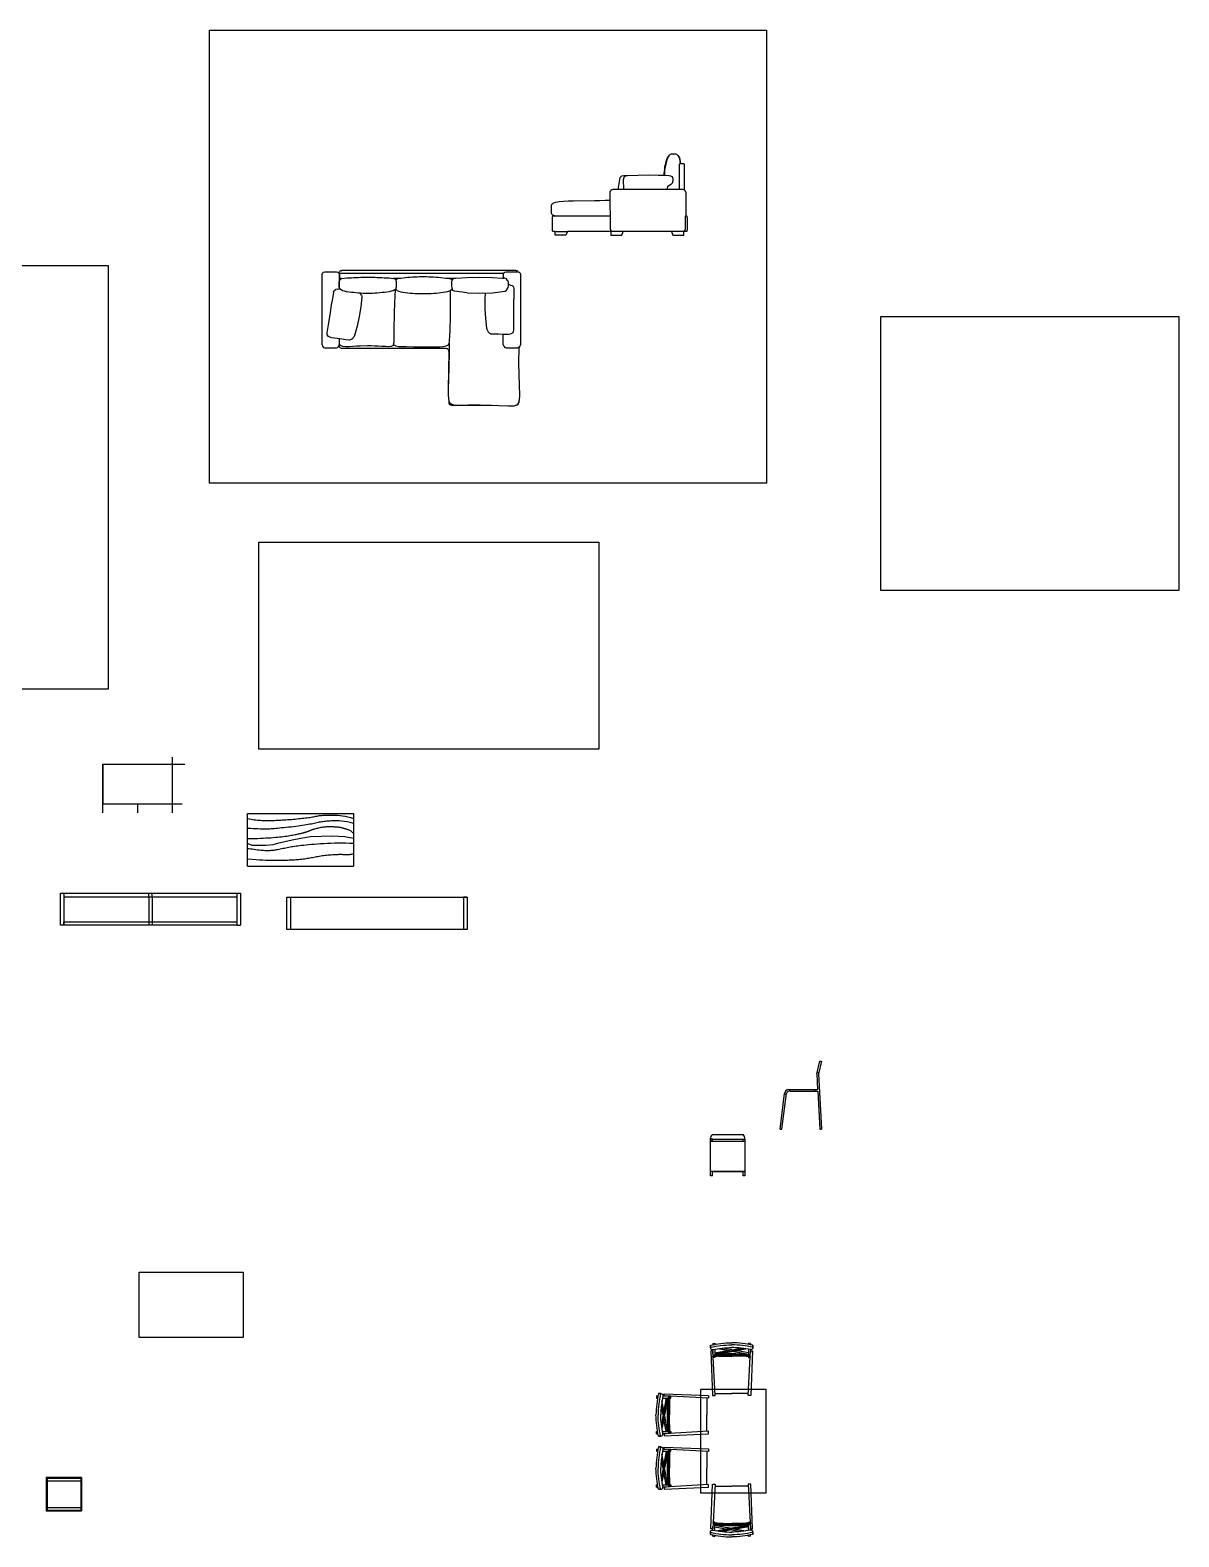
# Model space of a CAD drawing. Header units: millimetres. Extents: x -590 to 14421, y -527 to 4753.
# Drawn here: x 13118 to 14421, y 2054 to 3764 of the extents above; entities that cross this region are included whole.
import ezdxf

# ---------------------------------------------------------------- set-up
doc = ezdxf.new("R2010")
doc.units = ezdxf.units.MM
doc.layers.add('ANG010029 Angely Ludres Meridienne Object by Polantis 2012-T1', color=7, linetype='Continuous', true_color=0xf0dfcc)
doc.layers.add('ANG010029 Angely Ludres Meridienne Object by Polantis 2012-T2', color=7, linetype='Continuous', true_color=0x3b2222)

# ---------------------------------------------------------------- blocks, each defined once
blk = doc.blocks.new('as')
at = {"color": 7}
for p, q in [((7025.8, -66.3), (7025.8, -68.9)), ((7028.4, -64.1), (7030.9, -63.9)), ((7028.4, -64.1), (7028.4, -65.8)), ((7030.9, -63.9), (7030.9, -65.3)), ((7071.4, -64.1), (7068.9, -63.9)), ((7068.9, -63.9), (7068.9, -65.3)), ((7071.4, -64.1), (7071.4, -65.8)), ((7074, -66.3), (7074, -68.9)), ((7028.5, -71.1), (7028.5, -75.3)), ((7030.9, -77.6), (7028.7, -77.6)), ((7028.7, -79), (7030.9, -79)), ((7028.8, -80.2), (7028.7, -79)), ((7030.9, -80.2), (7028.8, -80.2)), ((7030.9, -70.7), (7030.9, -77.6)), ((7030.9, -74.9), (7045, -72.3)), ((7048.2, -72.9), (7030.9, -76.2)), ((7030.9, -76.9), (7049.9, -73.2)), ((7030.9, -79.1), (7030.9, -80.2)), ((7048.2, -72.9), (7034.2, -70.2)), ((7034.9, -78.8), (7049.9, -78.8)), ((7036.1, -69.9), (7049.9, -72.6)), ((7049.9, -71.4), (7039.8, -69.5)), ((7049.9, -71.4), (7060, -69.5)), ((7063.8, -69.9), (7049.9, -72.6)), ((7049.9, -71.4), (7049.9, -72.6)), ((7068.9, -76.9), (7049.9, -73.2)), ((7065, -78.8), (7049.9, -78.8)), ((7051.6, -72.9), (7065.6, -70.2)), ((7051.6, -72.9), (7068.9, -76.2)), ((7068.9, -74.9), (7054.8, -72.3)), ((7068.9, -70.7), (7068.9, -77.6)), ((7068.9, -77.6), (7071.1, -77.6)), ((7071.1, -79), (7068.9, -79)), ((7068.9, -79.1), (7068.9, -80.2)), ((7068.9, -80.2), (7071, -80.2)), ((7071, -80.2), (7071.1, -79)), ((7071.3, -71.1), (7071.3, -75.3)), ((7031.1, -121), (7049.9, -121)), ((7068.7, -121), (7049.9, -121))]:
    blk.add_line(p, q, dxfattribs=at)
for points in [[(7025.8, -68.9), (7025.8, -66.3, -0.053527), (7049.9, -63.4, -0.082687)], [(7025.8, -68.6, -0.047661), (7049.9, -65.7)], [(7074, -68.9), (7074, -66.3, 0.053527), (7049.9, -63.4, 0.082687)], [(7074, -68.6, 0.047661), (7049.9, -65.7)], [(7025.8, -68.9, 0.44803), (7028.5, -71.1, -0.031749), (7050.1, -68.7, 0.035025)], [(7074, -68.9, -0.44803), (7071.3, -71.1, 0.031749), (7049.8, -68.7, -0.035025)]]:
    blk.add_lwpolyline(points, format="xyb", dxfattribs=at)
for points in [[(7031.2, -123.1), (7028.4, -72.6), (7026.1, -72.6), (7028.2, -123.1), (7031.2, -123.1)], [(7068.6, -123.1), (7071.4, -72.6), (7073.7, -72.6), (7071.6, -123.1), (7068.6, -123.1)]]:
    blk.add_lwpolyline(points, dxfattribs=at)
for centre, start, end in [((7065.1, -534.4), 91.9017, 94.5613), ((7065.1, -533.5), 91.9017, 94.2785), ((7065.1, -535.6), 91.9017, 94.2785), ((7034.7, -533.5), 85.7215, 88.0983), ((7034.7, -534.4), 85.4387, 88.0983), ((7034.7, -535.6), 85.7215, 88.0983)]:
    blk.add_arc(centre, 457.8, start, end, dxfattribs=at)

msp = doc.modelspace()

# ---------------------------------------------------------------- linework, layer by layer
at = {"color": 4}
for p, q in [((13200.354, 2875.765), (13200.354, 2930.805)), ((13200.354, 2930.805), (13293.354, 2930.805)), ((13200.354, 2930.805), (13200.354, 2885.805)), ((13279.554, 2875.765), (13279.554, 2938.805)), ((13200.354, 2885.805), (13290.354, 2885.805)), ((13200.354, 2885.805), (13239.954, 2885.805)), ((13239.954, 2885.805), (13239.954, 2875.805))]:
    msp.add_line(p, q, dxfattribs=at)
at = {"color": 1, "linetype": 'Continuous'}
msp.add_line((13364.756, 2814.956), (13484.876, 2814.956), dxfattribs=at)
at = {"color": 1}
for p, q in [((13156.292, 2784.456), (13156.292, 2748.024)), ((13156.292, 2784.456), (13156.292, 2780.496)), ((13156.292, 2780.496), (13352.708, 2780.496)), ((13252.52, 2780.496), (13252.52, 2784.456)), ((13252.52, 2780.496), (13252.52, 2748.024)), ((13256.48, 2780.496), (13256.48, 2784.456)), ((13256.48, 2780.496), (13256.48, 2748.024)), ((13352.708, 2784.456), (13352.708, 2748.024)), ((13352.708, 2784.456), (13356.668, 2784.456)), ((13413.315, 2779.876), (13413.315, 2743.444)), ((13613.691, 2779.876), (13609.731, 2779.876)), ((13609.731, 2779.876), (13609.731, 2743.444)), ((13156.292, 2748.024), (13156.292, 2751.984)), ((13156.292, 2751.984), (13352.708, 2751.984)), ((13352.708, 2748.024), (13356.668, 2748.024))]:
    msp.add_line(p, q, dxfattribs=at)
at = {"color": 3}
msp.add_line((13409.355, 2779.876), (13413.315, 2779.876), dxfattribs=at)
for p, q in [((14010.557, 2579.443), (14013.859, 2593.836)), ((14015.884, 2593.836), (14012.53, 2579.47)), ((14013.859, 2593.836), (14015.884, 2593.836)), ((14010.557, 2579.443), (14011.466, 2561.836)), ((14010.963, 2581.212), (14012.844, 2580.813)), ((14012.53, 2579.47), (14015.884, 2516.836)), ((13968.884, 2516.836), (13974.003, 2557.325)), ((13970.884, 2516.836), (13976.106, 2557.325)), ((13973.902, 2556.524), (13975.972, 2556.288)), ((13978.305, 2561.836), (14011.466, 2561.836)), ((13980.441, 2559.836), (14011.573, 2559.836)), ((14008.364, 2561.836), (14008.508, 2559.836)), ((14011.573, 2559.836), (14013.869, 2516.836)), ((13968.884, 2516.836), (13970.884, 2516.836)), ((14013.869, 2516.836), (14015.884, 2516.836)), ((13890.085, 2463.751), (13890.085, 2506.461)), ((13892.078, 2505.425), (13890.085, 2505.425)), ((13890.085, 2505.425), (13929.085, 2505.425)), ((13892.078, 2503.232), (13890.085, 2503.232)), ((13890.085, 2503.232), (13929.085, 2503.232)), ((13892.077, 2510.751), (13927.077, 2510.751)), ((13892.078, 2503.232), (13892.078, 2505.425)), ((13927.078, 2503.232), (13927.078, 2505.425)), ((13929.085, 2505.425), (13929.085, 2463.751)), ((13929.085, 2468.769), (13890.085, 2468.769)), ((13892.085, 2463.751), (13890.085, 2463.751)), ((13892.085, 2463.751), (13892.084, 2468.769)), ((13892.084, 2468.769), (13929.085, 2468.769)), ((13927.085, 2463.751), (13927.084, 2468.769)), ((13929.085, 2463.751), (13927.085, 2463.751)), ((13241.664, 2354.396), (13359.664, 2354.396)), ((13241.664, 2280.396), (13241.664, 2354.396)), ((13359.664, 2354.396), (13359.664, 2280.396)), ((13359.664, 2280.396), (13241.664, 2280.396)), ((13878.854, 2103.79), (13878.854, 2221.79)), ((13878.854, 2221.79), (13952.854, 2221.79)), ((13952.854, 2221.79), (13952.854, 2103.79)), ((13176.354, 2121.502), (13136.354, 2121.502)), ((13136.354, 2121.502), (13136.354, 2083.502)), ((13136.354, 2121.502), (13136.354, 2120.502)), ((13136.354, 2121.502), (13136.354, 2102.502)), ((13136.354, 2121.502), (13137.354, 2121.502)), ((13136.354, 2121.502), (13156.354, 2121.502)), ((13136.354, 2120.502), (13136.354, 2117.502)), ((13137.354, 2121.502), (13137.354, 2083.502)), ((13137.354, 2120.502), (13175.354, 2120.502)), ((13175.354, 2121.502), (13175.354, 2083.502)), ((13176.354, 2121.502), (13176.354, 2083.502)), ((13137.354, 2117.502), (13175.354, 2117.502)), ((13952.854, 2103.79), (13878.854, 2103.79)), ((13137.354, 2087.502), (13175.354, 2087.502)), ((13136.354, 2083.502), (13176.354, 2083.502)), ((13137.354, 2084.502), (13175.354, 2084.502))]:
    msp.add_line(p, q)
msp.add_lwpolyline([(13321.354, 3763.805), (13953.354, 3763.805), (13953.354, 3249.805), (13321.354, 3249.805)], close=True, dxfattribs=at)
at = {"color": 0}
msp.add_lwpolyline([(12581.354, 3496.805), (13206.354, 3496.805), (13206.354, 3015.805), (12581.354, 3015.805)], close=True, dxfattribs=at)
at = {"color": 2}
msp.add_lwpolyline([(14083.354, 3438.805), (14421.354, 3438.805), (14421.354, 3127.805), (14083.354, 3127.805)], close=True, dxfattribs=at)
at = {"color": 5}
msp.add_lwpolyline([(13377.354, 3182.805), (13763.354, 3182.805), (13763.354, 2947.805), (13377.354, 2947.805)], close=True, dxfattribs=at)
at = {"color": 1, "linetype": 'Continuous'}
for points in [[(13364.756, 2814.956), (13364.756, 2875.016), (13484.876, 2875.016), (13484.876, 2814.956)], [(13364.756, 2869.296), (13366.761, 2868.827), (13368.678, 2868.432), (13370.523, 2868.104), (13372.313, 2867.834), (13374.064, 2867.617), (13375.794, 2867.444), (13377.519, 2867.309), (13379.256, 2867.204), (13381.019, 2867.123), (13382.805, 2867.063), (13384.608, 2867.024), (13386.422, 2867.002), (13388.241, 2866.997), (13390.058, 2867.008), (13391.868, 2867.031), (13393.665, 2867.067), (13395.446, 2867.113), (13397.217, 2867.17), (13398.992, 2867.239), (13400.779, 2867.32), (13402.591, 2867.413), (13404.438, 2867.52), (13406.331, 2867.642), (13408.282, 2867.777), (13410.295, 2867.928), (13412.359, 2868.093), (13414.456, 2868.268), (13416.568, 2868.454), (13418.678, 2868.647), (13420.767, 2868.846), (13422.819, 2869.048), (13424.816, 2869.253), (13426.742, 2869.458), (13428.597, 2869.664), (13430.382, 2869.873), (13432.098, 2870.086), (13433.745, 2870.304), (13435.326, 2870.529), (13436.841, 2870.761), (13438.291, 2871.002), (13439.681, 2871.252), (13441.019, 2871.506), (13442.318, 2871.76), (13443.591, 2872.006), (13444.849, 2872.239), (13446.105, 2872.454), (13447.37, 2872.645), (13448.658, 2872.805), (13449.98, 2872.931), (13451.359, 2873.024), (13452.814, 2873.085), (13454.369, 2873.119), (13456.043, 2873.127), (13457.859, 2873.112), (13459.839, 2873.077), (13462.004, 2873.024), (13464.368, 2872.949), (13466.917, 2872.827), (13469.628, 2872.625), (13472.482, 2872.312), (13475.455, 2871.854), (13478.526, 2871.22), (13481.673, 2870.378), (13484.876, 2869.296)], [(13484.876, 2863.576), (13481.105, 2864.584), (13477.626, 2865.339), (13474.418, 2865.876), (13471.461, 2866.228), (13468.738, 2866.429), (13466.228, 2866.513), (13463.912, 2866.514), (13461.771, 2866.466), (13459.785, 2866.397), (13457.938, 2866.311), (13456.213, 2866.207), (13454.592, 2866.083), (13453.059, 2865.94), (13451.596, 2865.774), (13450.186, 2865.586), (13448.813, 2865.373), (13447.459, 2865.135), (13446.108, 2864.874), (13444.742, 2864.593), (13443.345, 2864.294), (13441.899, 2863.979), (13440.387, 2863.652), (13438.793, 2863.314), (13437.099, 2862.969), (13435.292, 2862.618), (13433.369, 2862.264), (13431.332, 2861.909), (13429.182, 2861.555), (13426.921, 2861.203), (13424.548, 2860.855), (13422.067, 2860.514), (13419.477, 2860.182), (13416.787, 2859.859), (13414.035, 2859.548), (13411.263, 2859.25), (13408.515, 2858.966), (13405.835, 2858.697), (13403.267, 2858.445), (13400.854, 2858.211), (13398.641, 2857.996), (13396.655, 2857.801), (13394.859, 2857.629), (13393.203, 2857.479), (13391.634, 2857.354), (13390.1, 2857.254), (13388.55, 2857.181), (13386.931, 2857.137), (13385.191, 2857.121), (13383.287, 2857.136), (13381.206, 2857.179), (13378.943, 2857.247), (13376.495, 2857.336), (13373.856, 2857.445), (13371.023, 2857.57), (13367.991, 2857.708), (13364.756, 2857.856)], [(13364.756, 2846.416), (13368.678, 2846.501), (13372.382, 2846.598), (13375.884, 2846.707), (13379.203, 2846.828), (13382.356, 2846.962), (13385.36, 2847.11), (13388.234, 2847.272), (13390.996, 2847.449), (13393.66, 2847.641), (13396.225, 2847.847), (13398.689, 2848.066), (13401.048, 2848.296), (13403.299, 2848.537), (13405.439, 2848.786), (13407.463, 2849.043), (13409.37, 2849.307), (13411.157, 2849.576), (13412.83, 2849.847), (13414.398, 2850.121), (13415.868, 2850.393), (13417.248, 2850.663), (13418.546, 2850.928), (13419.77, 2851.187), (13420.928, 2851.438), (13422.026, 2851.679), (13423.066, 2851.909), (13424.048, 2852.13), (13424.971, 2852.34), (13425.836, 2852.54), (13426.643, 2852.729), (13427.391, 2852.908), (13428.081, 2853.078), (13428.714, 2853.237), (13429.295, 2853.387), (13429.831, 2853.532), (13430.329, 2853.672), (13430.795, 2853.809), (13431.237, 2853.946), (13431.66, 2854.084), (13432.072, 2854.225), (13432.478, 2854.371), (13432.883, 2854.523), (13433.291, 2854.681), (13433.704, 2854.847), (13434.128, 2855.02), (13434.564, 2855.201), (13435.018, 2855.391), (13435.493, 2855.591), (13435.992, 2855.801), (13436.527, 2856.022), (13437.106, 2856.252), (13437.741, 2856.493), (13438.441, 2856.744), (13439.217, 2857.005), (13440.079, 2857.277), (13441.038, 2857.559), (13442.099, 2857.85), (13443.249, 2858.144), (13444.467, 2858.437), (13445.736, 2858.72), (13447.036, 2858.988), (13448.349, 2859.234), (13449.656, 2859.452), (13450.938, 2859.635), (13452.18, 2859.779), (13453.383, 2859.887), (13454.55, 2859.963), (13455.687, 2860.011), (13456.797, 2860.036), (13457.884, 2860.042), (13458.953, 2860.035), (13460.008, 2860.018), (13461.052, 2859.994), (13462.081, 2859.965), (13463.091, 2859.927), (13464.077, 2859.881), (13465.033, 2859.824), (13465.956, 2859.756), (13466.839, 2859.675), (13467.679, 2859.58), (13468.472, 2859.471), (13469.224, 2859.347), (13469.942, 2859.21), (13470.634, 2859.061), (13471.305, 2858.903), (13471.965, 2858.735), (13472.62, 2858.56), (13473.277, 2858.378), (13473.943, 2858.191), (13474.618, 2857.997), (13475.302, 2857.793), (13475.995, 2857.579), (13476.696, 2857.352), (13477.406, 2857.11), (13478.124, 2856.852), (13478.849, 2856.575), (13479.581, 2856.275), (13480.32, 2855.937), (13481.066, 2855.544), (13481.818, 2855.077), (13482.575, 2854.521), (13483.337, 2853.857), (13484.104, 2853.068), (13484.876, 2852.136)], [(13484.876, 2846.416), (13475.039, 2848.269), (13460.734, 2849.252), (13436.166, 2848.269), (13425.282, 2846.629), (13415.331, 2844.662), (13398.537, 2840.727), (13393.251, 2839.416), (13385.476, 2838.432), (13377.702, 2838.432), (13374.281, 2838.432), (13369.927, 2838.76), (13367.128, 2839.744), (13364.756, 2840.696)], [(13484.876, 2840.696), (13480.492, 2841.009), (13476.128, 2841.196), (13471.801, 2841.274), (13467.526, 2841.26), (13463.319, 2841.168), (13459.198, 2841.015), (13455.178, 2840.817), (13451.275, 2840.591), (13447.505, 2840.349), (13443.881, 2840.097), (13440.416, 2839.836), (13437.122, 2839.57), (13434.011, 2839.299), (13431.096, 2839.027), (13428.39, 2838.755), (13425.904, 2838.487), (13423.644, 2838.223), (13421.582, 2837.961), (13419.684, 2837.699), (13417.916, 2837.435), (13416.242, 2837.166), (13414.628, 2836.888), (13413.04, 2836.601), (13411.443, 2836.301), (13409.811, 2835.987), (13408.154, 2835.663), (13406.492, 2835.336), (13404.841, 2835.01), (13403.223, 2834.692), (13401.655, 2834.388), (13400.156, 2834.102), (13398.745, 2833.842), (13397.435, 2833.611), (13396.216, 2833.409), (13395.073, 2833.234), (13393.989, 2833.084), (13392.949, 2832.957), (13391.937, 2832.851), (13390.937, 2832.764), (13389.934, 2832.694), (13388.91, 2832.641), (13387.848, 2832.607), (13386.729, 2832.596), (13385.534, 2832.612), (13384.245, 2832.659), (13382.842, 2832.74), (13381.306, 2832.86), (13379.619, 2833.022), (13377.775, 2833.228), (13375.816, 2833.468), (13373.797, 2833.73), (13371.775, 2834.004), (13369.804, 2834.277), (13367.94, 2834.538), (13366.239, 2834.775), (13364.756, 2834.976)], [(13364.756, 2823.536), (13369.8, 2823.035), (13374.331, 2822.644), (13378.406, 2822.351), (13382.083, 2822.14), (13385.42, 2821.998), (13388.476, 2821.912), (13391.309, 2821.866), (13393.976, 2821.847), (13396.528, 2821.843), (13398.98, 2821.852), (13401.339, 2821.872), (13403.61, 2821.905), (13405.802, 2821.949), (13407.92, 2822.004), (13409.971, 2822.071), (13411.962, 2822.148), (13413.898, 2822.235), (13415.783, 2822.333), (13417.619, 2822.442), (13419.406, 2822.564), (13421.147, 2822.699), (13422.843, 2822.847), (13424.498, 2823.009), (13426.111, 2823.186), (13427.687, 2823.378), (13429.231, 2823.585), (13430.75, 2823.805), (13432.253, 2824.04), (13433.746, 2824.287), (13435.237, 2824.546), (13436.732, 2824.817), (13438.24, 2825.098), (13439.765, 2825.39), (13441.31, 2825.687), (13442.875, 2825.985), (13444.459, 2826.28), (13446.063, 2826.568), (13447.686, 2826.843), (13449.328, 2827.101), (13450.99, 2827.339), (13452.669, 2827.552), (13454.354, 2827.74), (13456.032, 2827.906), (13457.689, 2828.049), (13459.312, 2828.173), (13460.888, 2828.276), (13462.403, 2828.362), (13463.844, 2828.432), (13465.2, 2828.486), (13466.475, 2828.526), (13467.673, 2828.553), (13468.8, 2828.568), (13469.862, 2828.574), (13470.863, 2828.57), (13471.809, 2828.559), (13472.707, 2828.541), (13473.561, 2828.518), (13474.376, 2828.493), (13475.159, 2828.467), (13475.914, 2828.442), (13476.647, 2828.421), (13477.364, 2828.407), (13478.07, 2828.4), (13478.771, 2828.405), (13479.472, 2828.422), (13480.178, 2828.456), (13480.897, 2828.512), (13481.633, 2828.593), (13482.393, 2828.704), (13483.183, 2828.848), (13484.009, 2829.031), (13484.876, 2829.256)]]:
    msp.add_lwpolyline(points, dxfattribs=at)
at = {"color": 1}
for points in [[(13352.708, 2748.024), (13152.332, 2748.024), (13152.332, 2784.456), (13352.708, 2784.456)], [(13356.668, 2784.456), (13356.668, 2748.024)]]:
    msp.add_lwpolyline(points, dxfattribs=at)
msp.add_lwpolyline([(13409.355, 2779.876), (13613.691, 2779.876), (13613.691, 2743.444), (13409.355, 2743.444)], close=True, dxfattribs=at)
for centre, radius, start, end in [((13979.498, 2556.391), 5.574, 102.352156, 170.354337), ((13979.835, 2555.885), 3.997, 81.276913, 158.882577), ((13896.818, 2505.943), 6.752, 134.591091, 184.397228), ((13921.017, 2505.425), 8.068, 0, 41.312261)]:
    msp.add_arc(centre, radius, start, end)
at = {"layer": 'ANG010029 Angely Ludres Meridienne Object by Polantis 2012-T1', "color": 6}
for p, q in [((13775.825, 3579.774), (13776.226, 3538.44)), ((13858.682, 3582.983), (13779.034, 3582.983)), ((13861.891, 3579.774), (13861.891, 3552.982)), ((13861.609, 3549.497), (13861.627, 3551.021)), ((13861.61, 3538.44), (13861.609, 3549.497)), ((13861.627, 3551.021), (13861.649, 3551.62)), ((13861.649, 3551.62), (13861.77, 3552.764)), ((13861.77, 3552.764), (13861.891, 3552.982)), ((13845.733, 3535.206), (13727.603, 3535.206)), ((13779.034, 3535.539), (13858.682, 3535.539)), ((13449.207, 3486.274), (13449.637, 3487.878)), ((13449.637, 3487.878), (13450.811, 3489.053)), ((13450.811, 3489.053), (13452.416, 3489.483)), ((13452.416, 3489.483), (13465.431, 3489.483)), ((13465.431, 3489.483), (13467.036, 3489.053)), ((13467.036, 3489.053), (13468.21, 3487.878)), ((13468.21, 3487.878), (13468.64, 3486.274)), ((13469.363, 3487.794), (13469.667, 3488.099)), ((13470.178, 3490.607), (13469.565, 3490.217)), ((13469.667, 3488.099), (13470.084, 3488.211)), ((13470.084, 3488.211), (13654.274, 3488.211)), ((13470.895, 3490.863), (13470.178, 3490.607)), ((13470.898, 3490.864), (13471.681, 3490.954)), ((13669.14, 3490.954), (13471.682, 3490.954)), ((13654.691, 3488.099), (13654.274, 3488.211)), ((13654.995, 3487.794), (13654.691, 3488.099)), ((13655.107, 3487.242), (13655.278, 3487.878)), ((13655.278, 3487.878), (13656.452, 3489.053)), ((13656.452, 3489.053), (13658.056, 3489.483)), ((13658.056, 3489.483), (13671.072, 3489.483)), ((13669.924, 3490.864), (13669.141, 3490.954)), ((13670.644, 3490.607), (13669.927, 3490.863)), ((13671.257, 3490.217), (13670.649, 3490.604)), ((13671.072, 3489.483), (13672.676, 3489.053)), ((13672.676, 3489.053), (13673.851, 3487.878)), ((13673.851, 3487.878), (13674.28, 3486.274)), ((13449.207, 3406.626), (13449.207, 3486.274)), ((13468.64, 3486.274), (13468.64, 3470.054)), ((13468.64, 3486.274), (13468.64, 3486.274)), ((13469.251, 3487.378), (13469.363, 3487.794)), ((13469.251, 3482.659), (13469.251, 3487.378)), ((13469.363, 3482.243), (13469.251, 3482.659)), ((13469.667, 3481.938), (13469.363, 3482.243)), ((13469.667, 3481.938), (13470.084, 3481.827)), ((13471.092, 3481.827), (13470.084, 3481.827)), ((13537.433, 3481.827), (13530.174, 3481.827)), ((13600.856, 3481.827), (13591.246, 3481.827)), ((13593.581, 3481.827), (13593.899, 3481.747)), ((13595.569, 3481.088), (13593.9, 3481.746)), ((13595.57, 3481.087), (13595.593, 3481.07)), ((13596.026, 3477.871), (13596.398, 3478.968)), ((13596.398, 3478.968), (13596.422, 3479.067)), ((13596.699, 3480.104), (13597.822, 3481.442)), ((13597.822, 3481.442), (13598.702, 3481.827)), ((13654.274, 3481.827), (13653.491, 3481.827)), ((13654.691, 3481.938), (13654.274, 3481.827)), ((13654.691, 3481.938), (13654.995, 3482.243)), ((13655.107, 3487.378), (13654.995, 3487.794)), ((13654.995, 3482.243), (13655.107, 3482.659)), ((13656.786, 3482.188), (13655.033, 3482.383)), ((13655.107, 3482.659), (13655.107, 3487.378)), ((13658.371, 3481.493), (13656.786, 3482.188)), ((13659.777, 3479.826), (13658.371, 3481.493)), ((13659.777, 3479.826), (13660.279, 3479.001)), ((13659.777, 3470.5), (13660.279, 3471.901)), ((13660.714, 3477.724), (13660.279, 3479.001)), ((13660.279, 3471.901), (13660.714, 3473.22)), ((13660.714, 3473.22), (13660.714, 3477.724)), ((13660.931, 3474.99), (13660.714, 3474.983)), ((13663.106, 3474.427), (13660.931, 3474.99)), ((13663.106, 3474.427), (13664.919, 3473.932)), ((13666.387, 3472.379), (13664.919, 3473.932)), ((13666.387, 3472.379), (13666.927, 3470.241)), ((13674.28, 3486.274), (13674.28, 3406.626)), ((13674.28, 3486.274), (13674.28, 3486.274)), ((13458.625, 3443.219), (13460.408, 3454.758)), ((13462.169, 3466.299), (13460.408, 3454.758)), ((13462.169, 3466.299), (13463.031, 3468.33)), ((13463.031, 3468.33), (13464.72, 3469.639)), ((13466.588, 3469.848), (13464.72, 3469.639)), ((13466.588, 3469.848), (13468.824, 3470.071)), ((13468.824, 3470.071), (13469.741, 3469.897)), ((13469.787, 3469.84), (13469.769, 3469.843)), ((13469.812, 3469.847), (13469.787, 3469.84)), ((13492.725, 3465.035), (13492.216, 3465.307)), ((13493.906, 3463.022), (13492.725, 3465.035)), ((13494.372, 3460.982), (13493.039, 3449.703)), ((13493.906, 3463.022), (13494.312, 3462.177)), ((13494.312, 3462.177), (13494.372, 3460.982)), ((13596.572, 3469.789), (13596.691, 3470.038)), ((13597.822, 3468.474), (13596.691, 3470.038)), ((13599.409, 3467.664), (13597.822, 3468.474)), ((13613.761, 3465.866), (13599.409, 3467.664)), ((13613.761, 3465.866), (13628.108, 3465.257)), ((13628.108, 3465.257), (13642.449, 3465.837)), ((13634.126, 3465.501), (13633.872, 3458.588)), ((13633.872, 3458.588), (13633.987, 3447.418)), ((13642.449, 3465.837), (13651.082, 3466.902)), ((13659.59, 3470.146), (13659.777, 3470.5)), ((13666.88, 3446.89), (13666.892, 3458.565)), ((13666.927, 3470.241), (13666.892, 3458.565)), ((13456.819, 3431.684), (13458.625, 3443.219)), ((13491.208, 3438.683), (13488.878, 3427.922)), ((13493.039, 3449.703), (13491.208, 3438.683)), ((13633.987, 3447.418), (13634.634, 3436.427)), ((13666.891, 3435.214), (13666.88, 3446.89)), ((13454.99, 3420.152), (13456.819, 3431.684)), ((13455.197, 3417.954), (13454.99, 3420.152)), ((13488.878, 3427.922), (13486.051, 3417.42)), ((13634.634, 3436.427), (13635.813, 3425.615)), ((13635.813, 3425.615), (13636.089, 3424.476)), ((13636.089, 3424.476), (13636.821, 3422.854)), ((13636.821, 3422.854), (13637.646, 3421.364)), ((13637.646, 3421.364), (13639.374, 3419.945)), ((13639.374, 3419.945), (13640.677, 3419.289)), ((13663.065, 3419.331), (13664.908, 3419.842)), ((13664.908, 3419.842), (13666.382, 3421.398)), ((13666.382, 3421.398), (13666.924, 3423.538)), ((13666.924, 3423.538), (13666.891, 3435.214)), ((13449.207, 3406.626), (13449.637, 3405.022)), ((13449.637, 3405.022), (13450.811, 3403.847)), ((13450.811, 3403.847), (13452.416, 3403.417)), ((13452.416, 3403.417), (13465.431, 3403.417)), ((13456.414, 3416.19), (13455.197, 3417.954)), ((13458.157, 3415.401), (13456.414, 3416.19)), ((13460.248, 3414.491), (13458.157, 3415.401)), ((13466.195, 3413.777), (13460.248, 3414.491)), ((13465.431, 3403.417), (13467.036, 3403.847)), ((13471.515, 3413.11), (13466.195, 3413.777)), ((13467.036, 3403.847), (13468.21, 3405.022)), ((13467.036, 3403.847), (13467.036, 3403.847)), ((13468.21, 3405.022), (13468.64, 3406.626)), ((13468.21, 3405.022), (13468.21, 3405.022)), ((13468.64, 3413.471), (13468.64, 3406.626)), ((13468.64, 3406.626), (13468.64, 3406.626)), ((13476.207, 3412.49), (13471.515, 3413.11)), ((13480.272, 3411.918), (13476.207, 3412.49)), ((13481.66, 3412.366), (13480.272, 3411.918)), ((13483.586, 3413.502), (13481.66, 3412.366)), ((13484.63, 3414.847), (13483.586, 3413.502)), ((13485.603, 3416.338), (13484.63, 3414.847)), ((13486.051, 3417.42), (13485.603, 3416.338)), ((13640.677, 3419.289), (13644.781, 3419.23)), ((13644.781, 3419.23), (13649.513, 3419.121)), ((13649.513, 3419.121), (13654.872, 3418.962)), ((13654.848, 3406.626), (13654.848, 3418.962)), ((13654.848, 3406.626), (13655.278, 3405.022)), ((13654.872, 3418.962), (13660.858, 3418.753)), ((13655.278, 3405.022), (13656.452, 3403.847)), ((13656.452, 3403.847), (13658.056, 3403.417)), ((13658.056, 3403.417), (13671.072, 3403.417)), ((13660.858, 3418.753), (13663.065, 3419.331)), ((13662.942, 3419.285), (13663.065, 3419.32)), ((13671.072, 3403.417), (13672.676, 3403.847)), ((13671.942, 3403.559), (13671.516, 3403.536)), ((13671.941, 3403.65), (13671.942, 3403.559)), ((13672.15, 3403.597), (13671.942, 3403.559)), ((13672.149, 3403.706), (13672.15, 3403.597)), ((13672.15, 3403.659), (13672.15, 3403.65)), ((13672.15, 3403.63), (13672.15, 3403.65)), ((13672.15, 3403.63), (13672.15, 3403.597)), ((13672.676, 3403.847), (13673.851, 3405.022)), ((13672.676, 3403.847), (13672.676, 3403.847)), ((13673.851, 3405.022), (13674.28, 3406.626)), ((13673.851, 3405.022), (13673.851, 3405.022)), ((13674.28, 3406.626), (13674.28, 3406.626))]:
    msp.add_line(p, q, dxfattribs=at)
for points in [[(13837.299, 3599.115), (13837.307, 3599.302), (13837.461, 3601.501), (13837.953, 3605.917), (13838.291, 3608.135), (13838.69, 3610.357), (13839.152, 3612.589), (13839.675, 3614.827), (13840.305, 3616.93), (13841.052, 3618.758), (13841.904, 3620.167), (13842.871, 3621.013)], [(13837.947, 3599.091), (13838.128, 3601.48), (13838.296, 3603.693), (13838.54, 3606.914), (13839.335, 3610.362), (13840.367, 3614.842), (13840.853, 3616.947), (13841.165, 3618.302), (13842.298, 3620.193), (13843.427, 3621.752), (13844.576, 3622.952), (13845.852, 3623.391), (13850.124, 3623.391), (13851.366, 3622.952), (13852.416, 3621.752), (13853.507, 3620.411), (13854.599, 3618.302), (13855.48, 3611.973)], [(13856.16, 3611.973), (13855.857, 3614.827), (13855.525, 3616.931), (13855.064, 3618.758), (13854.443, 3620.167), (13853.628, 3621.013), (13852.789, 3621.294)], [(13860.619, 3582.22), (13860.619, 3611.14), (13860.507, 3611.557), (13860.202, 3611.861), (13859.786, 3611.973), (13855.067, 3611.973), (13854.651, 3611.861), (13854.346, 3611.557), (13854.235, 3611.14), (13854.235, 3582.983)], [(13785.332, 3582.983), (13786.185, 3589.84), (13787.372, 3596.404), (13789.272, 3598.566), (13791.481, 3598.98), (13807.742, 3599.407), (13819.278, 3599.533)], [(13791.737, 3582.983), (13791.091, 3594.423), (13792.444, 3597.653), (13793.889, 3598.566), (13796.093, 3598.958), (13807.742, 3599.407)], [(13819.278, 3599.533), (13830.807, 3599.357), (13837.299, 3599.115), (13837.947, 3599.091), (13842.555, 3598.919), (13844.682, 3598.528), (13846.097, 3597.569), (13846.835, 3596.408), (13847.398, 3594.721), (13846.871, 3590.536), (13844.588, 3588.078), (13842.655, 3586.993), (13841.314, 3586.09), (13840.643, 3584.558), (13840.825, 3582.983)], [(13713.148, 3552.982), (13711.174, 3553.867), (13710.076, 3555.133), (13709.734, 3556.571), (13709.734, 3559.679), (13709.734, 3563.805), (13709.687, 3564.986), (13710.014, 3566.183), (13711.101, 3567.219), (13711.982, 3567.765), (13714.319, 3568.714), (13718.108, 3569.348), (13722.996, 3569.751), (13728.61, 3569.994), (13734.596, 3570.145), (13758.466, 3570.57), (13764.415, 3570.632), (13770.357, 3570.677), (13775.914, 3570.677)], [(13713.628, 3535.206), (13711.401, 3535.206), (13711.216, 3535.26), (13711.055, 3535.424), (13710.919, 3535.696), (13710.808, 3536.077), (13710.722, 3536.567), (13710.66, 3537.166), (13710.623, 3537.874), (13710.61, 3538.691), (13710.61, 3549.497), (13710.623, 3550.313), (13710.66, 3551.021), (13710.722, 3551.62), (13710.808, 3552.11), (13710.919, 3552.492), (13711.055, 3552.764), (13711.216, 3552.927), (13711.401, 3552.982), (13776.085, 3552.982)], [(13861.891, 3552.982), (13862.584, 3552.982), (13862.77, 3552.927), (13862.93, 3552.764), (13863.066, 3552.492), (13863.177, 3552.11), (13863.264, 3551.62), (13863.325, 3551.021), (13863.362, 3550.313), (13863.375, 3549.497), (13863.375, 3538.691), (13863.362, 3537.874), (13863.325, 3537.166), (13863.264, 3536.567), (13863.177, 3536.077), (13863.066, 3535.696), (13862.93, 3535.424), (13862.77, 3535.26), (13862.584, 3535.206), (13859.708, 3535.206)], [(13469.565, 3490.217), (13469.004, 3489.681), (13468.581, 3489.046), (13468.34, 3488.321), (13468.274, 3487.64)], [(13671.257, 3490.217), (13671.814, 3489.677), (13672.106, 3489.205)], [(13532.95, 3470.335), (13531.654, 3468.927), (13529.982, 3468.154), (13527.789, 3467.515), (13525.319, 3467.021), (13522.609, 3466.592), (13519.935, 3466.229), (13517.273, 3465.903), (13514.587, 3465.634), (13511.921, 3465.416), (13509.239, 3465.261), (13506.565, 3465.14), (13503.891, 3465.05), (13501.215, 3465.026), (13498.539, 3465.05), (13495.862, 3465.123), (13493.186, 3465.245), (13490.509, 3465.416), (13487.832, 3465.635), (13485.155, 3465.903), (13482.478, 3466.219), (13479.828, 3466.61), (13477.123, 3466.999), (13474.636, 3467.515), (13472.465, 3468.154), (13470.797, 3468.927), (13469.769, 3469.843), (13468.958, 3471.195), (13468.789, 3472.199), (13468.812, 3473.235), (13468.789, 3478.513), (13469.227, 3480.006), (13469.648, 3480.775), (13470.736, 3481.735), (13471.092, 3481.827)], [(13471.092, 3481.827), (13474.751, 3482.292), (13477.249, 3482.559), (13479.913, 3482.752), (13482.577, 3482.92), (13485.241, 3483.065), (13490.568, 3483.285), (13493.231, 3483.362), (13495.895, 3483.415), (13498.558, 3483.45), (13501.222, 3483.461), (13503.885, 3483.45), (13506.548, 3483.415), (13509.212, 3483.357), (13511.875, 3483.275), (13514.538, 3483.171), (13517.202, 3483.043), (13519.865, 3482.906), (13522.529, 3482.752), (13525.193, 3482.559), (13527.691, 3482.292), (13529.857, 3481.915), (13530.174, 3481.827)], [(13531.419, 3481.827), (13531.667, 3481.744), (13532.646, 3480.89), (13532.989, 3480.329)], [(13535.398, 3481.827), (13534.675, 3481.54), (13533.533, 3480.717), (13532.989, 3480.329), (13533.06, 3479.819), (13533.175, 3478.513), (13533.166, 3472.147), (13533.012, 3471.164), (13532.95, 3470.335), (13533.457, 3469.415), (13534.552, 3468.367), (13536.293, 3467.546), (13538.477, 3466.915), (13540.996, 3466.434), (13543.682, 3466.065), (13546.368, 3465.742), (13549.052, 3465.465), (13551.736, 3465.235), (13554.419, 3465.051), (13557.111, 3464.912), (13559.783, 3464.821), (13562.464, 3464.775), (13565.144, 3464.775), (13567.823, 3464.823), (13570.505, 3464.916), (13573.18, 3465.055), (13575.855, 3465.24), (13578.531, 3465.472), (13581.206, 3465.75), (13583.88, 3466.074), (13586.554, 3466.444), (13589.227, 3466.861), (13591.731, 3467.381), (13593.902, 3468.034), (13595.571, 3468.83), (13596.572, 3469.789)], [(13591.246, 3481.827), (13589.198, 3482.115), (13583.843, 3482.721), (13581.169, 3482.979), (13578.496, 3483.2), (13575.824, 3483.384), (13573.155, 3483.531), (13570.486, 3483.641), (13567.82, 3483.715), (13565.155, 3483.752), (13562.491, 3483.753), (13559.829, 3483.716), (13557.169, 3483.643), (13554.51, 3483.505), (13551.853, 3483.387), (13549.198, 3483.204), (13546.544, 3482.984), (13543.891, 3482.727), (13541.24, 3482.438), (13538.755, 3482.08), (13537.433, 3481.827)], [(13595.569, 3481.088), (13596.572, 3480.326), (13596.699, 3480.104)], [(13596.026, 3477.871), (13595.983, 3477.699), (13595.983, 3473.244), (13596.004, 3473.131), (13596.433, 3471.681), (13596.691, 3470.038)], [(13596.699, 3480.104), (13596.422, 3479.067)], [(13653.491, 3481.827), (13642.679, 3482.675), (13628.188, 3483.072), (13613.716, 3482.615), (13600.856, 3481.827)], [(13530.105, 3407.229), (13530.148, 3407.509), (13530.87, 3409.785), (13530.995, 3412.443), (13531.105, 3420.066), (13531.15, 3427.665), (13531.15, 3431.468), (13531.242, 3434.887), (13531.414, 3442.866), (13531.744, 3454.271), (13532.025, 3461.879), (13532.361, 3469.483)], [(13530.105, 3407.229), (13530.387, 3406.91), (13532.924, 3405.602), (13536.337, 3404.929), (13540.37, 3404.653), (13544.706, 3404.629), (13553.32, 3404.588), (13566.101, 3404.541), (13578.713, 3404.511), (13582.88, 3404.505), (13586.738, 3404.755), (13590.188, 3405.447), (13592.865, 3406.868), (13593.604, 3408.484), (13593.975, 3411.01), (13594.589, 3423.356), (13595.013, 3438.645), (13595.013, 3453.959), (13594.875, 3465.462), (13594.97, 3468.544)], [(13651.082, 3466.902), (13656.837, 3467.759), (13658.43, 3468.567), (13659.59, 3470.146)], [(13468.34, 3405.507), (13468.598, 3404.682), (13469.004, 3404.044), (13469.535, 3403.513), (13470.175, 3403.113), (13470.895, 3402.849), (13471.681, 3402.758), (13589.501, 3402.758), (13590.287, 3402.667), (13591.009, 3402.409), (13591.647, 3402.004), (13592.178, 3401.472), (13592.584, 3400.835), (13592.842, 3400.112), (13592.933, 3399.326), (13592.186, 3356.02)], [(13468.64, 3407.543), (13469.532, 3406.381), (13472.269, 3405.228), (13475.774, 3404.815), (13479.747, 3404.921), (13483.953, 3405.227), (13488.143, 3405.468), (13492.315, 3405.642), (13500.617, 3405.791), (13504.76, 3405.765), (13508.888, 3405.673), (13512.999, 3405.514), (13517.003, 3405.294), (13521.173, 3405.029), (13524.845, 3404.911), (13528.113, 3405.301), (13530.622, 3406.475), (13530.777, 3406.708)], [(13593.604, 3408.484), (13593.39, 3399.352), (13593.016, 3380.071), (13592.289, 3356.001), (13592.144, 3350.38), (13592.535, 3345.506), (13593.6, 3341.784), (13595.581, 3339.598), (13598.257, 3338.557), (13601.401, 3338.27), (13614.99, 3338.493), (13621.843, 3338.509), (13628.735, 3338.463), (13639.148, 3338.274), (13649.649, 3337.942), (13660.238, 3337.469), (13667.106, 3337.469), (13670.039, 3338.535), (13672.051, 3340.637), (13673.181, 3344.342), (13673.589, 3349.279), (13673.268, 3361.112), (13672.815, 3373.36), (13672.462, 3385.768), (13672.676, 3403.847)], [(13592.945, 3344.072), (13592.933, 3341.635)], [(13596.365, 3338.203), (13641.319, 3338.215)], [(13672.579, 3341.22), (13672.925, 3341.22), (13672.925, 3343.492)]]:
    msp.add_lwpolyline(points, dxfattribs=at)
for centre, radius, start, end in [((13779.327, 3579.481), 3.514, 94.791895, 175.207905), ((13858.388, 3579.481), 3.514, 4.792018, 85.20821), ((13779.389, 3538.691), 3.172, 184.539856, 263.573783), ((13858.237, 3538.916), 3.407, 277.504644, 351.968513), ((13596.355, 3341.613), 3.41, 179.630761, 270.161174), ((13669.153, 3341.692), 3.458, 273.515942, 9.841056)]:
    msp.add_arc(centre, radius, start, end, dxfattribs=at)
at = {"layer": 'ANG010029 Angely Ludres Meridienne Object by Polantis 2012-T2', "color": 6}
for points in [[(13725.948, 3531.069), (13713.628, 3531.069), (13713.628, 3535.424), (13713.628, 3535.469), (13727.708, 3535.469), (13725.948, 3531.069)], [(13776.988, 3535.206), (13776.988, 3531.069), (13789.308, 3531.069), (13790.963, 3535.206)], [(13859.708, 3531.069), (13859.708, 3535.469), (13845.628, 3535.469), (13847.388, 3531.069), (13859.708, 3531.069)]]:
    msp.add_lwpolyline(points, dxfattribs=at)

# ---------------------------------------------------------------- block references
at = {"color": 7}
msp.add_blockref('as', (6864.071, 2337.735), dxfattribs=at)
at = {"color": 7, "rotation": 90}
for p in [(13764.712, -4857.309), (13764.712, -4917.759)]:
    msp.add_blockref('as', p, dxfattribs=at)
at = {"color": 7, "xscale": -1, "rotation": 180}
msp.add_blockref('as', (6864.071, 1990.616), dxfattribs=at)

doc.saveas('drawing.dxf')
